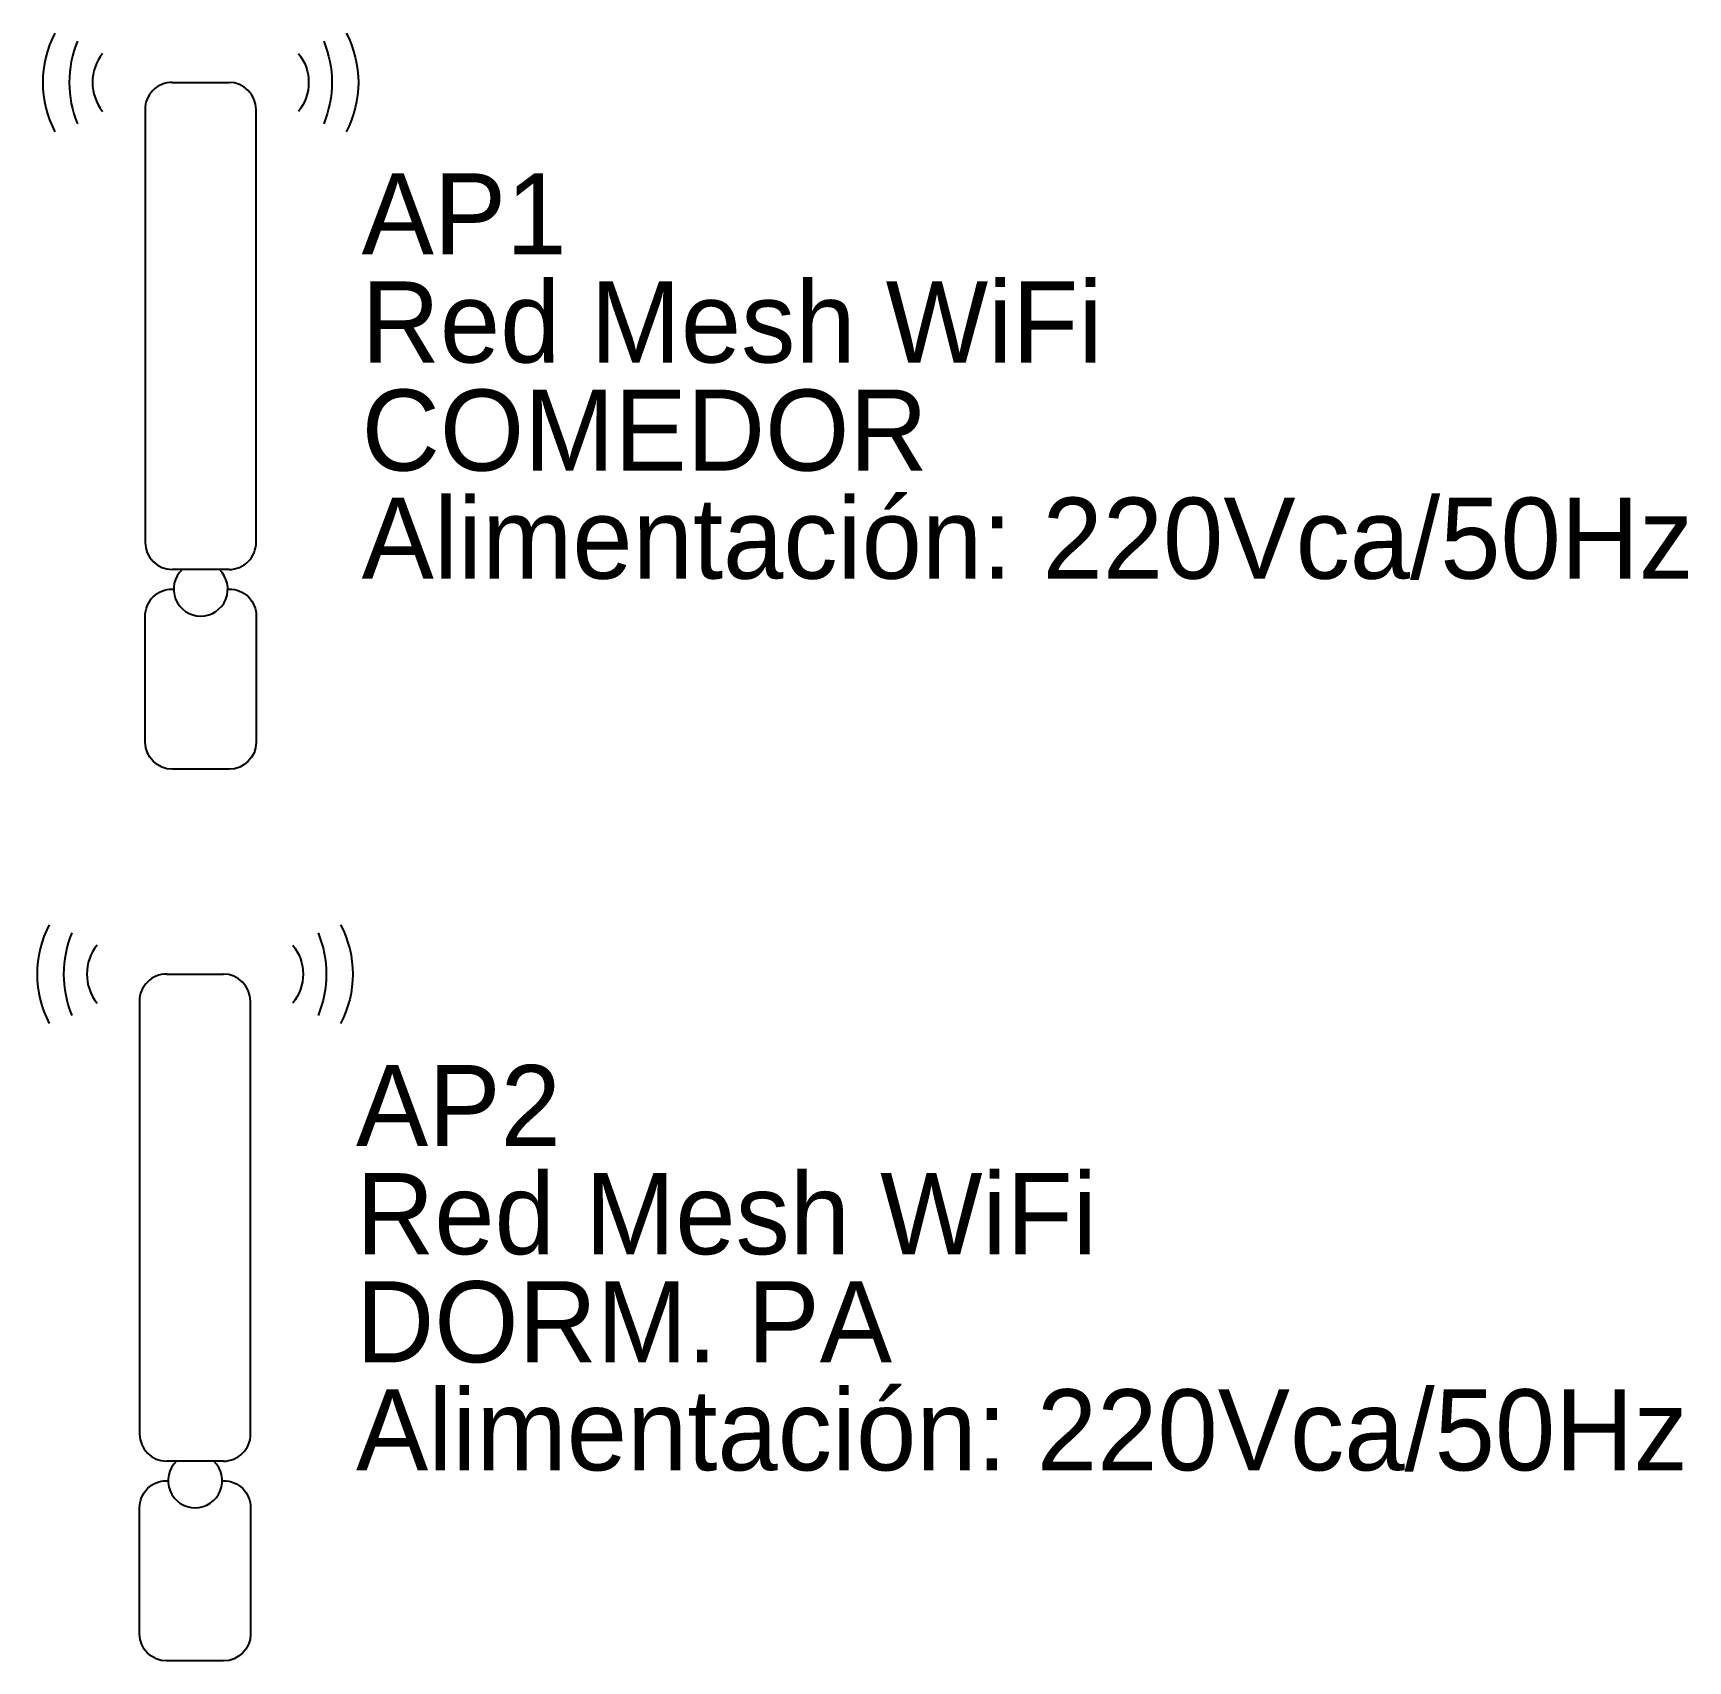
# Model space of a CAD drawing. Header units: millimetres. Extents: x 1086 to 16404, y 1320 to 9021.
# Drawn here: x 5911 to 6523, y 6677 to 7279 of the extents above; entities that cross this region are included whole.
import ezdxf

# ---------------------------------------------------------------- set-up
doc = ezdxf.new("R2010")
doc.units = ezdxf.units.MM
doc.header["$LTSCALE"] = 8
doc.layers.add('STS_Señales Débiles', color=7, linetype='Continuous', true_color=0x265482)

# ---------------------------------------------------------------- blocks, each defined once
blk = doc.blocks.new('AccessPoint 2')
for p, q in [((-0.06, 254.18), (21, 254.18)), ((-10.06, 244.17), (-10.02, 83.93)), ((31.04, 83.93), (31, 244.18)), ((21.04, 73.93), (-0.02, 73.93))]:
    blk.add_line(p, q)
for points in [[(-43.43, 272.44, 0.246231), (-43.43, 235.91)], [(-35.09, 269.46, 0.197976), (-35.09, 238.9)], [(56.03, 269.46, -0.197976), (56.03, 238.9)], [(64.37, 272.44, -0.246231), (64.37, 235.91)], [(-25.77, 264.92, 0.350013), (-25.77, 243.43)], [(46.71, 264.92, -0.350013), (46.71, 243.43)], [(20.53, 66.69), (21.08, 66.69, -0.414321), (31.08, 56.68), (31.06, 10, -0.414106), (21.06, 0), (0, 0, -0.414106), (-10, 10), (-10.02, 56.68, -0.414321), (-0.02, 66.69), (0.53, 66.69)]]:
    blk.add_lwpolyline(points, format="xyb")
for centre, start, end in [((-0.06, 244.18), 90, 180.01344), ((21, 244.18), 0.01344, 90), ((-0.02, 83.93), 180.01344, 270), ((21.04, 83.93), 270, 0.01344), ((10.53, 66.69), 133.57686, 46.42314)]:
    blk.add_arc(centre, 10, start, end)
for tag, p in [('IDENTIFICACION', (70.06, 190.51)), ('MARCA', (70.06, 150.51)), ('MODELO', (70.06, 110.51)), ('VELOCIDAD', (70.06, 70.51)), ('FRECUENCIAS', (70.06, 30.51)), ('POT_TX', (70.06, -9.49)), ('ALIMENTACION', (70.06, -49.49))]:
    blk.add_attdef(tag, p, '', height=30)

msp = doc.modelspace()

# ---------------------------------------------------------------- block references
at = {"layer": 'STS_Señales Débiles'}
ref = msp.add_blockref('AccessPoint 2', (5962.57, 7006.59), dxfattribs=at)
ref.add_attrib('VELOCIDAD', 'Alimentación: 220Vca/50Hz', (6032.63, 7077.11), dxfattribs={"layer": '0', "height": 30})
ref.add_attrib('MODELO', 'COMEDOR', (6032.63, 7117.11), dxfattribs={"layer": '0', "height": 30})
ref.add_attrib('MARCA', 'Red Mesh WiFi', (6032.63, 7157.11), dxfattribs={"layer": '0', "height": 30})
ref.add_attrib('IDENTIFICACION', 'AP1', (6032.63, 7197.11), dxfattribs={"layer": '0', "height": 30})
ref = msp.add_blockref('AccessPoint 2', (5960.49, 6676.59), dxfattribs=at)
ref.add_attrib('VELOCIDAD', 'Alimentación: 220Vca/50Hz', (6030.56, 6747.11), dxfattribs={"layer": '0', "height": 30})
ref.add_attrib('MODELO', 'DORM. PA', (6030.56, 6787.11), dxfattribs={"layer": '0', "height": 30})
ref.add_attrib('MARCA', 'Red Mesh WiFi', (6030.56, 6827.11), dxfattribs={"layer": '0', "height": 30})
ref.add_attrib('IDENTIFICACION', 'AP2', (6030.56, 6867.11), dxfattribs={"layer": '0', "height": 30})

doc.saveas('drawing.dxf')
